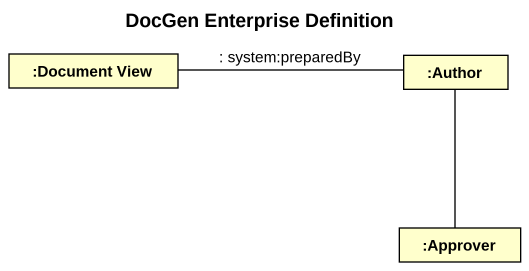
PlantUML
@startuml
title DocGen Enterprise Definition
rectangle ":Document View" as Document_View
rectangle ":Author" as Author
rectangle ":Approver" as Approver
Author -left- Document_View : : system:preparedBy
Approver -up- Author
@enduml
